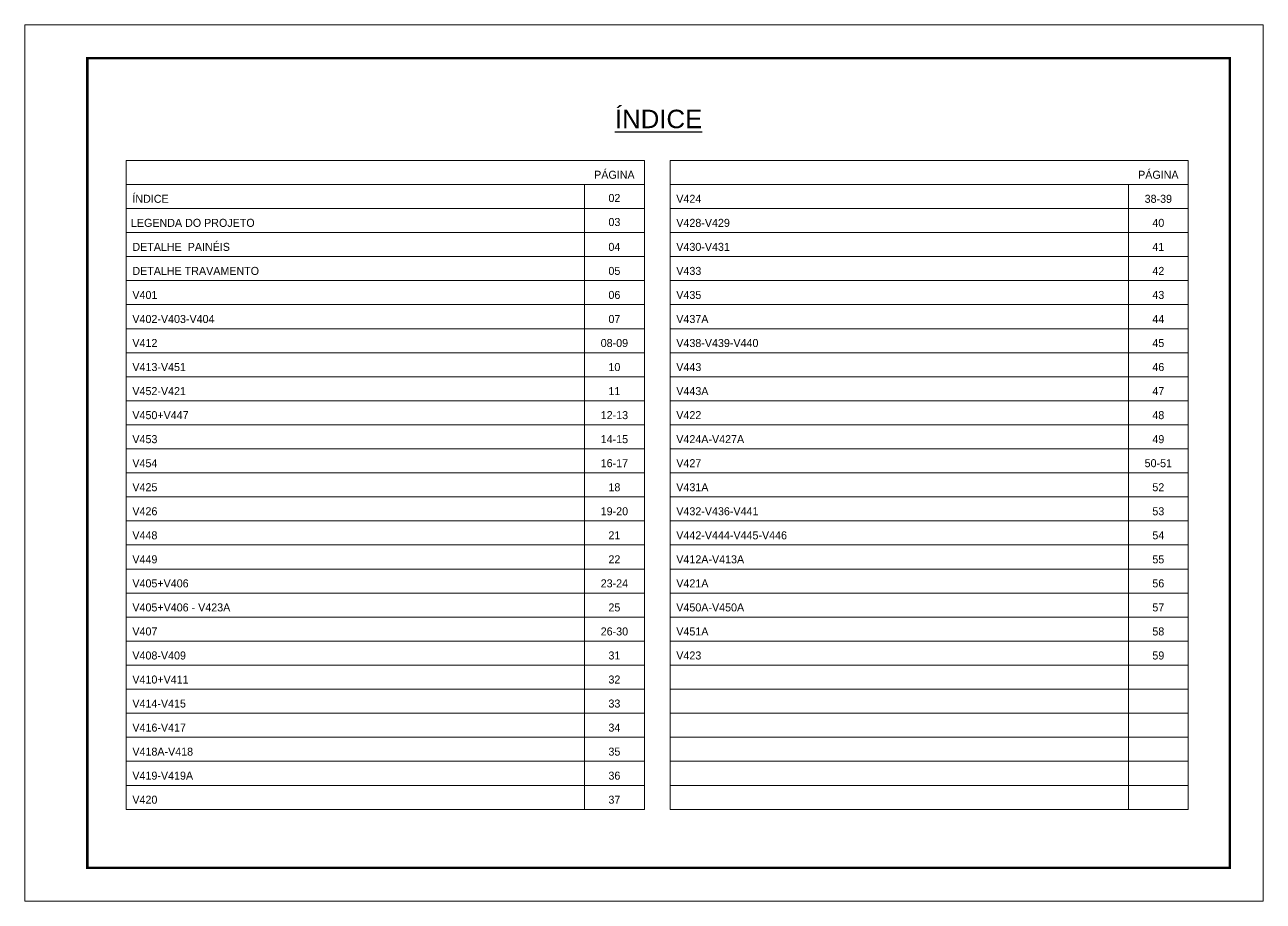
# Model space of a CAD drawing. Extents: x 137137 to 143418, y 10464 to 34486.
# Drawn here: x 138736 to 140221, y 33436 to 34486 of the extents above; entities that cross this region are included whole.
import ezdxf
from ezdxf.enums import TextEntityAlignment as Align

# ---------------------------------------------------------------- set-up
doc = ezdxf.new("R2010")
doc.units = 0
doc.layers.add('CARIMBO', color=255, linetype='Continuous', lineweight=9)
doc.layers.add('Folhas', color=255, linetype='Continuous', lineweight=9)
doc.styles.add('ARIAL', font='arial.ttf')
doc.styles.add('Tecnologia', font='')
doc.styles.get('Tecnologia').set_extended_font_data('Forgotten Futurist')

msp = doc.modelspace()

# ---------------------------------------------------------------- linework, layer by layer
at = {"layer": 'CARIMBO'}
for p, q in [((138857.32, 34323.29), (139478.7, 34323.29)), ((138857.32, 34323.29), (139478.7, 34323.29)), ((138857.32, 34323.29), (138857.32, 33545.79)), ((139478.7, 34323.29), (139478.7, 33545.79)), ((139509.52, 34323.29), (140130.91, 34323.29)), ((139509.52, 34323.29), (140130.91, 34323.29)), ((139509.52, 34323.29), (139509.52, 33545.79)), ((140130.91, 34323.29), (140130.91, 33545.79)), ((138857.32, 34294.49), (139478.7, 34294.49)), ((138857.32, 34294.49), (139478.7, 34294.49)), ((138857.32, 34294.49), (139478.7, 34294.49)), ((139406.88, 34294.49), (139406.88, 33545.79)), ((139509.52, 34294.49), (140130.91, 34294.49)), ((139509.52, 34294.49), (140130.91, 34294.49)), ((139509.52, 34294.49), (140130.91, 34294.49)), ((140059.09, 34294.49), (140059.09, 33545.79)), ((138857.32, 34265.69), (139478.7, 34265.69)), ((139509.52, 34265.69), (140130.91, 34265.69)), ((138857.32, 34236.9), (139478.7, 34236.9)), ((139509.52, 34236.9), (140130.91, 34236.9)), ((138857.32, 34208.1), (139478.7, 34208.1)), ((138857.32, 34208.1), (139478.7, 34208.1)), ((139509.52, 34208.1), (140130.91, 34208.1)), ((139509.52, 34208.1), (140130.91, 34208.1)), ((138857.32, 34179.3), (139478.7, 34179.3)), ((138857.32, 34179.3), (139478.7, 34179.3)), ((138857.32, 34179.3), (139478.7, 34179.3)), ((139509.52, 34179.3), (140130.91, 34179.3)), ((139509.52, 34179.3), (140130.91, 34179.3)), ((139509.52, 34179.3), (140130.91, 34179.3)), ((138857.32, 34150.51), (139478.7, 34150.51)), ((139509.52, 34150.51), (140130.91, 34150.51)), ((138857.32, 34121.71), (139478.7, 34121.71)), ((139509.52, 34121.71), (140130.91, 34121.71)), ((138857.32, 34092.92), (139478.7, 34092.92)), ((139509.52, 34092.92), (140130.91, 34092.92)), ((138857.32, 34064.12), (139478.7, 34064.12)), ((139509.52, 34064.12), (140130.91, 34064.12)), ((138857.32, 34035.32), (139478.7, 34035.32)), ((139509.52, 34035.32), (140130.91, 34035.32)), ((138857.32, 34006.53), (139478.7, 34006.53)), ((139509.52, 34006.53), (140130.91, 34006.53)), ((138857.32, 33977.73), (139478.7, 33977.73)), ((139509.52, 33977.73), (140130.91, 33977.73)), ((138857.32, 33948.94), (139478.7, 33948.94)), ((139509.52, 33948.94), (140130.91, 33948.94)), ((138857.32, 33920.14), (139478.7, 33920.14)), ((139509.52, 33920.14), (140130.91, 33920.14)), ((138857.32, 33891.34), (139478.7, 33891.34)), ((139509.52, 33891.34), (140130.91, 33891.34)), ((138857.32, 33862.55), (139478.7, 33862.55)), ((139509.52, 33862.55), (140130.91, 33862.55)), ((138857.32, 33833.75), (139478.7, 33833.75)), ((139509.52, 33833.75), (140130.91, 33833.75)), ((138857.32, 33804.95), (139478.7, 33804.95)), ((139509.52, 33804.95), (140130.91, 33804.95)), ((138857.32, 33776.16), (139478.7, 33776.16)), ((139509.52, 33776.16), (140130.91, 33776.16)), ((138857.32, 33747.36), (139478.7, 33747.36)), ((139509.52, 33747.36), (140130.91, 33747.36)), ((138857.32, 33718.57), (139478.7, 33718.57)), ((139509.52, 33718.57), (140130.91, 33718.57)), ((138857.32, 33689.77), (139478.7, 33689.77)), ((139509.52, 33689.77), (140130.91, 33689.77)), ((138857.32, 33660.97), (139478.7, 33660.97)), ((138857.32, 33660.97), (139478.7, 33660.97)), ((139509.52, 33660.97), (140130.91, 33660.97)), ((139509.52, 33660.97), (140130.91, 33660.97)), ((138857.32, 33632.18), (139478.7, 33632.18)), ((139509.52, 33632.18), (140130.91, 33632.18)), ((138857.32, 33603.38), (139478.7, 33603.38)), ((139509.52, 33603.38), (140130.91, 33603.38)), ((138857.32, 33574.58), (139478.7, 33574.58)), ((139509.52, 33574.58), (140130.91, 33574.58)), ((138857.32, 33545.79), (139478.7, 33545.79)), ((139509.52, 33545.79), (140130.91, 33545.79))]:
    msp.add_line(p, q, dxfattribs=at)
at = {"layer": 'Folhas'}
msp.add_lwpolyline([(138735.79, 33435.78), (140220.79, 33435.78), (140220.79, 34485.78), (138735.79, 34485.78)], close=True, dxfattribs=at)
at = {"layer": 'Folhas', "color": 30, "const_width": 3}
msp.add_lwpolyline([(138810.79, 33475.78), (140180.79, 33475.78), (140180.79, 34445.78), (138810.79, 34445.78)], close=True, dxfattribs=at)

# ---------------------------------------------------------------- texts
at = {"color": 0, "linetype": 'Continuous', "ltscale": 5, "style": 'ARIAL'}
msp.add_text('%%UÍNDICE', height=22.118, dxfattribs=at).set_placement((139495.79, 34361.9), align=Align.CENTER)
at = {"layer": 'CARIMBO', "style": 'Tecnologia'}
for s, p in [('PÁGINA', (139442.79, 34301.3)), ('PÁGINA', (140095, 34301.3)), ('02', (139442.79, 34273.47)), ('38-39', (140095, 34272.5)), ('03', (139442.79, 34244.67)), ('40', (140095, 34243.7)), ('04', (139442.79, 34214.91)), ('41', (140095, 34214.91)), ('05', (139442.79, 34186.11)), ('42', (140095, 34186.11)), ('06', (139442.79, 34157.32)), ('43', (140095, 34157.32)), ('07', (139442.79, 34128.52)), ('44', (140095, 34128.52)), ('08-09', (139442.79, 34099.72)), ('45', (140095, 34099.72)), ('10', (139442.79, 34070.93)), ('46', (140095, 34070.93)), ('11', (139442.79, 34042.13)), ('47', (140095, 34042.13)), ('12-13', (139442.79, 34013.33)), ('48', (140095, 34013.33)), ('14-15', (139442.79, 33984.54)), ('49', (140095, 33984.54)), ('16-17', (139442.79, 33955.74)), ('50-51', (140095, 33955.74)), ('18', (139442.79, 33926.95)), ('52', (140095, 33926.95)), ('19-20', (139442.79, 33898.15)), ('53', (140095, 33898.15)), ('21', (139442.79, 33869.35)), ('54', (140095, 33869.35)), ('22', (139442.79, 33840.56)), ('55', (140095, 33840.56)), ('23-24', (139442.79, 33811.76)), ('56', (140095, 33811.76)), ('25', (139442.79, 33782.96)), ('57', (140095, 33782.96)), ('26-30', (139442.79, 33754.17)), ('58', (140095, 33754.17)), ('31', (139442.79, 33725.37)), ('59', (140095, 33725.37)), ('32', (139442.79, 33696.58)), ('33', (139442.79, 33667.78)), ('34', (139442.79, 33638.98)), ('35', (139442.79, 33610.19)), ('36', (139442.79, 33581.39)), ('37', (139442.79, 33552.6))]:
    msp.add_text(s, height=9.599, dxfattribs=at).set_placement(p, align=Align.CENTER)
for s, height, p in [('ÍNDICE', 9.599, (138864.82, 34272.5)), ('V424', 9.599, (139517.02, 34272.5)), ('LEGENDA DO PROJETO', 9.5987, (138863.11, 34243.7)), ('V428-V429', 9.599, (139517.02, 34243.7)), ('DETALHE  PAINÉIS', 9.5987, (138864.82, 34214.91)), ('V430-V431', 9.599, (139517.02, 34214.91)), ('DETALHE TRAVAMENTO', 9.5987, (138864.82, 34186.11)), ('V433', 9.599, (139517.02, 34186.11)), ('V401', 9.599, (138864.82, 34157.32)), ('V435', 9.599, (139517.02, 34157.32)), ('V402-V403-V404', 9.5987, (138864.82, 34128.52)), ('V437A', 9.599, (139517.02, 34128.52)), ('V412', 9.599, (138864.82, 34099.72)), ('V438-V439-V440', 9.5987, (139517.02, 34099.72)), ('V413-V451', 9.599, (138864.82, 34070.93)), ('V443', 9.599, (139517.02, 34070.93)), ('V452-V421', 9.599, (138864.82, 34042.13)), ('V443A', 9.599, (139517.02, 34042.13)), ('V450+V447', 9.599, (138864.82, 34013.33)), ('V422', 9.599, (139517.02, 34013.33)), ('V453', 9.599, (138864.82, 33984.54)), ('V424A-V427A', 9.5987, (139517.02, 33984.54)), ('V454', 9.599, (138864.82, 33955.74)), ('V427', 9.599, (139517.02, 33955.74)), ('V425', 9.599, (138864.82, 33926.95)), ('V431A', 9.599, (139517.02, 33926.95)), ('V426', 9.599, (138864.82, 33898.15)), ('V432-V436-V441', 9.5987, (139517.02, 33898.15)), ('V448', 9.599, (138864.82, 33869.35)), ('V442-V444-V445-V446', 9.5987, (139517.02, 33869.35)), ('V449', 9.599, (138864.82, 33840.56)), ('V412A-V413A', 9.5987, (139517.02, 33840.56)), ('V405+V406', 9.599, (138864.82, 33811.76)), ('V421A', 9.599, (139517.02, 33811.76)), ('V405+V406 - V423A', 9.5987, (138864.82, 33782.96)), ('V450A-V450A', 9.5987, (139517.02, 33782.96)), ('V407', 9.599, (138864.82, 33754.17)), ('V451A', 9.599, (139517.02, 33754.17)), ('V408-V409', 9.599, (138864.82, 33725.37)), ('V423', 9.599, (139517.02, 33725.37)), ('V410+V411', 9.599, (138864.82, 33696.58)), ('V414-V415', 9.599, (138864.82, 33667.78)), ('V416-V417', 9.599, (138864.82, 33638.98)), ('V418A-V418', 9.599, (138864.82, 33610.19)), ('V419-V419A', 9.599, (138864.82, 33581.39)), ('V420', 9.599, (138864.82, 33552.6))]:
    msp.add_text(s, height=height, dxfattribs=at).set_placement(p)

doc.saveas('drawing.dxf')
